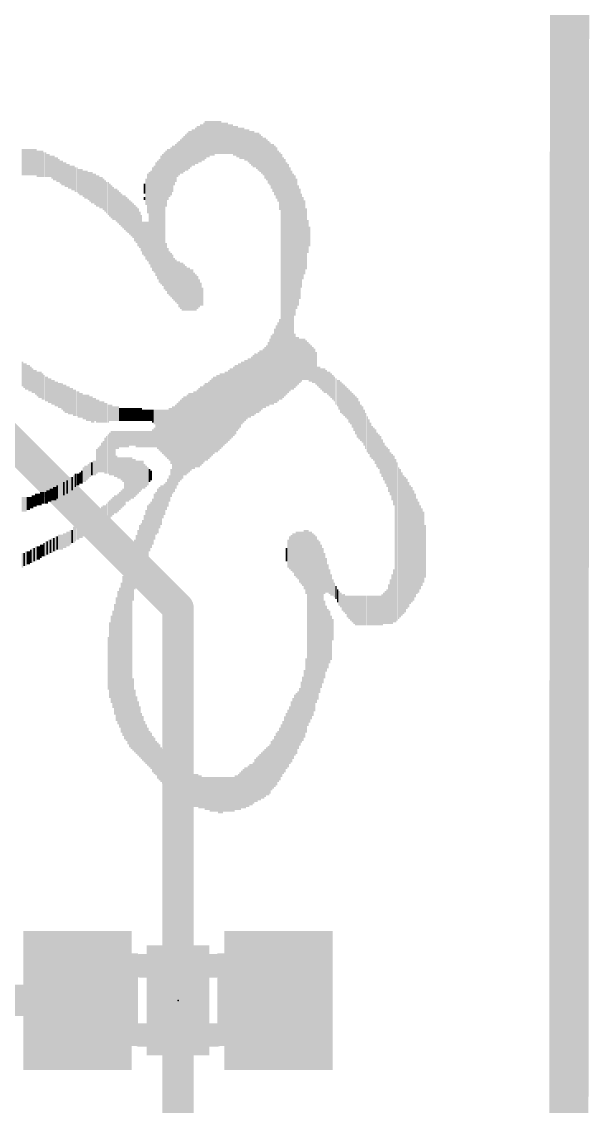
# Model space of a CAD drawing. Extents: x -3.8 to 20.4, y -11.4 to 31.9.
# Drawn here: x 16.77 to 20.45, y 13.28 to 20.31 of the extents above; entities that cross this region are included whole.
import ezdxf

# ---------------------------------------------------------------- set-up
doc = ezdxf.new("R2010")
doc.units = 0
for name, color, linetype in [('1', 12, 'CONTINUOUS'), ('16', 132, 'CONTINUOUS'), ('20', 53, 'CONTINUOUS'), ('21', 41, 'CONTINUOUS'), ('23', 53, 'CONTINUOUS'), ('51', 53, 'CONTINUOUS')]:
    doc.layers.add(name, color=color, linetype=linetype)

# ---------------------------------------------------------------- blocks, each defined once
blk = doc.blocks.new('RECT')
blk.add_solid([(-0.5, -0.5), (0.5, -0.5), (-0.5, 0.5), (0.5, 0.5)])

msp = doc.modelspace()

# ---------------------------------------------------------------- linework, layer by layer
at = {"layer": '1', "const_width": 0.2032}
for points in [[(20.32, 31.75), (20.32, 0)], [(17.13, 13.97), (16.51, 13.97)]]:
    msp.add_lwpolyline(points, dxfattribs=at)
at = {"layer": '1', "const_width": 0.1016}
msp.add_lwpolyline([(17.13, 13.9192, 1), (17.13, 14.0208)], format="xyb", dxfattribs=at)
at = {"layer": '16', "const_width": 0.2032}
for points in [[(20.32, 31.75), (20.32, 0)], [(17.78, 16.51), (16.51, 17.78)], [(17.78, 7.62), (17.78, 16.51)]]:
    msp.add_lwpolyline(points, dxfattribs=at)
at = {"layer": '16', "const_width": 0.1016}
for points in [[(17.8308, 16.51, 1), (17.7292, 16.51)], [(17.7441, 16.4741, 1), (17.8159, 16.5459)]]:
    msp.add_lwpolyline(points, format="xyb", dxfattribs=at)
at = {"layer": '20', "const_width": 0.254}
msp.add_lwpolyline([(20.3, 0), (20.32, 31.75)], dxfattribs=at)
at = {"layer": '23'}
msp.add_point((17.78, 13.97), dxfattribs=at)
at = {"layer": '51', "const_width": 0.1524}
for points in [[(17.535, 14.194), (18.025, 14.194)], [(18.025, 13.746), (17.535, 13.746)]]:
    msp.add_lwpolyline(points, dxfattribs=at)
at = {"layer": '51', "const_width": 0.0762}
for points in [[(17.535, 14.2321, 1), (17.535, 14.1559)], [(18.025, 14.1559, 1), (18.025, 14.2321)], [(17.535, 13.7841, 1), (17.535, 13.7079)], [(18.025, 13.7079, 1), (18.025, 13.7841)]]:
    msp.add_lwpolyline(points, format="xyb", dxfattribs=at)

# ---------------------------------------------------------------- block references
at = {"layer": '1', "xscale": 0.7, "yscale": 0.9, "rotation": 180}
for p in [(17.13, 13.97), (18.43, 13.97)]:
    msp.add_blockref('RECT', p, dxfattribs=at)
at = {"layer": '21'}
for p, xscale, yscale, rotation in [((17.9586, 19.54), 0.2454, 0.0106, 90), ((17.9693, 19.5453), 0.2346, 0.0106, 90), ((17.98, 19.5453), 0.2346, 0.0106, 90), ((17.9906, 19.5506), 0.224, 0.0106, 90), ((18.0013, 19.5506), 0.224, 0.0106, 90), ((18.012, 19.5506), 0.224, 0.0106, 90), ((18.0226, 19.556), 0.2134, 0.0106, 90), ((18.0333, 19.556), 0.2134, 0.0106, 90), ((18.044, 19.556), 0.2134, 0.0106, 90), ((18.0546, 19.556), 0.2134, 0.0106, 90), ((17.8519, 19.476), 0.2454, 0.0106, 90), ((17.8626, 19.4813), 0.2346, 0.0106, 90), ((17.8733, 19.4919), 0.2346, 0.0106, 90), ((17.8839, 19.4919), 0.2346, 0.0106, 90), ((17.8946, 19.5026), 0.2346, 0.0106, 90), ((17.9053, 19.508), 0.2454, 0.0106, 90), ((17.916, 19.5133), 0.2346, 0.0106, 90), ((17.9266, 19.5186), 0.2452, 0.0106, 90), ((17.9373, 19.5239), 0.2346, 0.0106, 90), ((17.948, 19.5293), 0.2454, 0.0106, 90), ((18.0653, 19.5506), 0.2026, 0.0106, 90), ((18.076, 19.5506), 0.2026, 0.0106, 90), ((18.0868, 19.5506), 0.2026, 0.0108, 90), ((18.0976, 19.5506), 0.2026, 0.0106, 90), ((18.1082, 19.5453), 0.192, 0.0106, 90), ((18.1189, 19.5453), 0.192, 0.0106, 90), ((18.1296, 19.5453), 0.192, 0.0106, 90), ((18.1402, 19.5346), 0.192, 0.0106, 90), ((18.1509, 19.5346), 0.192, 0.0106, 90), ((18.1616, 19.5293), 0.2026, 0.0106, 90), ((18.1722, 19.524), 0.192, 0.0106, 90), ((18.1829, 19.5186), 0.2026, 0.0106, 90), ((18.1936, 19.5186), 0.2026, 0.0106, 90), ((18.2042, 19.5186), 0.2026, 0.0106, 90), ((18.2149, 19.5079), 0.2026, 0.0106, 90), ((18.2256, 19.5079), 0.2026, 0.0106, 90), ((18.2362, 19.5026), 0.2132, 0.0106, 90), ((18.2469, 19.492), 0.2134, 0.0106, 90), ((18.2576, 19.4866), 0.224, 0.0106, 90), ((18.2682, 19.4813), 0.2346, 0.0106, 90), ((17.7773, 19.412), 0.224, 0.0106, 90), ((17.7879, 19.4226), 0.224, 0.0106, 90), ((17.7986, 19.4333), 0.224, 0.0106, 90), ((17.8093, 19.4386), 0.2346, 0.0106, 90), ((17.8199, 19.4493), 0.2346, 0.0106, 90), ((17.8306, 19.4599), 0.2346, 0.0106, 90), ((17.8413, 19.4653), 0.2454, 0.0106, 90), ((18.2789, 19.476), 0.224, 0.0106, 90), ((18.2896, 19.4706), 0.2346, 0.0106, 90), ((18.3003, 19.4653), 0.2454, 0.0106, 90), ((18.3109, 19.4546), 0.2452, 0.0106, 90), ((18.3216, 19.444), 0.2454, 0.0106, 90), ((18.3323, 19.4333), 0.2454, 0.0106, 90), ((18.3429, 19.4226), 0.2666, 0.0106, 90), ((18.3536, 19.4119), 0.2666, 0.0106, 90), ((18.3643, 19.3959), 0.2772, 0.0106, 90), ((18.3749, 19.3853), 0.2774, 0.0106, 90), ((16.774, 19.3959), 0.1706, 0.0106, 90), ((16.7846, 19.3959), 0.1706, 0.0106, 90), ((16.7953, 19.3959), 0.1706, 0.0106, 90), ((16.806, 19.3959), 0.1706, 0.0106, 90), ((16.8168, 19.3959), 0.1706, 0.0108, 90), ((16.8276, 19.3959), 0.1706, 0.0106, 90), ((16.8382, 19.3959), 0.1706, 0.0106, 90), ((16.8489, 19.3959), 0.1706, 0.0106, 90), ((16.8596, 19.3959), 0.1706, 0.0106, 90), ((16.8702, 19.3853), 0.1706, 0.0106, 90), ((16.8809, 19.3853), 0.1706, 0.0106, 90), ((16.8916, 19.3853), 0.1706, 0.0106, 90), ((16.9022, 19.3853), 0.1706, 0.0106, 90), ((16.9129, 19.38), 0.16, 0.0106, 90), ((16.9236, 19.38), 0.16, 0.0106, 90), ((17.6919, 19.0171), 0.8856, 0.0106, 90), ((17.7026, 19.2892), 0.3626, 0.0106, 90), ((17.7133, 19.3159), 0.3306, 0.0106, 90), ((17.7239, 19.3266), 0.3094, 0.0106, 90), ((17.7346, 19.3373), 0.3094, 0.0106, 90), ((17.7453, 19.3532), 0.2986, 0.0106, 90), ((17.7559, 19.3746), 0.256, 0.0106, 90), ((17.7666, 19.3906), 0.2454, 0.0106, 90), ((18.3856, 19.3693), 0.288, 0.0106, 90), ((18.3963, 19.3586), 0.3094, 0.0106, 90), ((18.4069, 19.3426), 0.32, 0.0106, 90), ((18.4176, 19.3266), 0.3306, 0.0106, 90), ((18.4283, 19.3052), 0.3306, 0.0106, 90), ((18.4389, 19.2731), 0.3736, 0.0106, 90), ((16.9342, 19.3746), 0.1492, 0.0106, 90), ((16.9449, 19.3746), 0.1492, 0.0106, 90), ((16.9556, 19.3693), 0.1386, 0.0106, 90), ((16.9662, 19.3639), 0.1492, 0.0106, 90), ((16.9769, 19.3586), 0.16, 0.0106, 90), ((16.9876, 19.3533), 0.1494, 0.0106, 90), ((16.9982, 19.3479), 0.16, 0.0106, 90), ((17.0089, 19.3426), 0.1494, 0.0106, 90), ((17.0196, 19.3319), 0.1492, 0.0106, 90), ((17.0303, 19.3266), 0.16, 0.0106, 90), ((17.0409, 19.3213), 0.1494, 0.0106, 90), ((17.0516, 19.3159), 0.16, 0.0106, 90), ((17.0623, 19.3106), 0.1494, 0.0106, 90), ((17.0729, 19.3053), 0.16, 0.0106, 90), ((17.6386, 19.0278), 0.7364, 0.0106, 90), ((17.6493, 19.0224), 0.7682, 0.0106, 90), ((17.6599, 19.0171), 0.8004, 0.0106, 90), ((17.6706, 19.0224), 0.8322, 0.0106, 90), ((17.6813, 19.0224), 0.8536, 0.0106, 90), ((18.4496, 18.6543), 1.59, 0.0106, 90), ((18.4603, 18.6489), 1.558, 0.0106, 90), ((18.4709, 18.6489), 1.5366, 0.0106, 90), ((18.4816, 18.6436), 1.5046, 0.0106, 90), ((18.4923, 18.6436), 1.4834, 0.0106, 90), ((17.0836, 19.2999), 0.1492, 0.0106, 90), ((17.0943, 19.2946), 0.16, 0.0106, 90), ((17.1049, 19.2946), 0.16, 0.0106, 90), ((17.1156, 19.2839), 0.16, 0.0106, 90), ((17.1263, 19.2839), 0.16, 0.0106, 90), ((17.1369, 19.2733), 0.16, 0.0106, 90), ((17.1476, 19.2679), 0.1706, 0.0106, 90), ((17.1583, 19.2679), 0.1706, 0.0106, 90), ((17.1689, 19.2572), 0.1706, 0.0106, 90), ((17.1796, 19.2519), 0.1812, 0.0106, 90), ((17.1903, 19.2519), 0.1812, 0.0106, 90), ((17.2009, 19.2413), 0.1814, 0.0106, 90), ((17.2116, 19.2359), 0.192, 0.0106, 90), ((17.2223, 19.2306), 0.2026, 0.0106, 90), ((17.2329, 19.2253), 0.192, 0.0106, 90), ((17.2436, 19.2199), 0.2026, 0.0106, 90), ((17.2543, 19.2092), 0.2026, 0.0106, 90), ((17.2649, 19.2092), 0.2026, 0.0106, 90), ((17.5852, 19.1931), 0.2562, 0.0106, 90), ((17.5959, 19.0331), 0.5976, 0.0106, 90), ((17.6066, 19.0278), 0.6296, 0.0106, 90), ((17.6172, 19.0278), 0.6724, 0.0106, 90), ((17.6279, 19.0278), 0.6936, 0.0106, 90), ((18.5029, 18.6383), 1.4514, 0.0106, 90), ((18.5136, 18.6329), 1.4192, 0.0106, 90), ((18.5243, 18.6223), 1.398, 0.0106, 90), ((18.5349, 18.8569), 0.9072, 0.0106, 90), ((17.2756, 19.1985), 0.203, 0.0106, 90), ((17.2863, 19.1985), 0.203, 0.0106, 90), ((17.297, 19.1878), 0.203, 0.0106, 90), ((17.3076, 19.1771), 0.2028, 0.0106, 90), ((17.3183, 19.1664), 0.2028, 0.0106, 90), ((17.329, 19.1611), 0.2136, 0.0106, 90), ((17.3396, 19.1505), 0.2136, 0.0106, 90), ((17.3503, 19.1398), 0.2136, 0.0106, 90), ((17.5639, 19.2253), 0.064, 0.0106, 90), ((17.5746, 19.2039), 0.1706, 0.0106, 90), ((18.5456, 18.8676), 0.8432, 0.0106, 90), ((18.5563, 18.8571), 0.779, 0.0106, 90), ((17.361, 19.1291), 0.2136, 0.0106, 90), ((17.3716, 19.1238), 0.203, 0.0106, 90), ((17.3823, 19.1185), 0.2136, 0.0106, 90), ((17.393, 19.1078), 0.2136, 0.0106, 90), ((17.4036, 19.0971), 0.2136, 0.0106, 90), ((17.4143, 19.0865), 0.2136, 0.0106, 90), ((17.425, 19.0758), 0.2136, 0.0106, 90), ((17.4356, 19.0704), 0.2242, 0.0106, 90), ((17.4463, 19.0598), 0.2242, 0.0106, 90), ((17.5639, 19.1612), 0.0212, 0.0106, 90), ((18.567, 18.8678), 0.715, 0.0106, 90), ((18.5776, 18.8891), 0.6084, 0.0106, 90), ((18.5883, 18.9051), 0.5336, 0.0106, 90), ((17.4571, 19.0491), 0.2242, 0.0108, 90), ((17.4679, 19.0384), 0.2242, 0.0106, 90), ((17.4786, 19.0278), 0.2242, 0.0106, 90), ((17.4892, 19.0171), 0.2242, 0.0106, 90), ((17.4999, 19.0011), 0.235, 0.0106, 90), ((17.5106, 18.9904), 0.2348, 0.0106, 90), ((18.599, 18.9104), 0.4802, 0.0106, 90), ((17.5212, 18.9743), 0.2454, 0.0106, 90), ((17.5319, 18.9583), 0.2346, 0.0106, 90), ((17.5426, 18.9369), 0.2346, 0.0106, 90), ((18.6096, 18.8996), 0.3946, 0.0106, 90), ((17.5532, 18.905), 0.2134, 0.0106, 90), ((17.5639, 18.8996), 0.224, 0.0106, 90), ((17.5746, 18.889), 0.2454, 0.0106, 90), ((17.5852, 18.8836), 0.256, 0.0106, 90), ((18.6203, 18.9156), 0.2132, 0.0106, 90), ((18.631, 18.9156), 0.128, 0.0106, 90), ((17.7026, 18.7183), 0.3094, 0.0106, 90), ((17.7133, 18.6916), 0.2986, 0.0106, 90), ((17.7239, 18.6756), 0.288, 0.0106, 90), ((17.7346, 18.6649), 0.288, 0.0106, 90), ((17.7453, 18.6543), 0.288, 0.0106, 90), ((17.7559, 18.6383), 0.2774, 0.0106, 90), ((17.7666, 18.6276), 0.2774, 0.0106, 90), ((17.7773, 18.6169), 0.2772, 0.0106, 90), ((17.7879, 18.6061), 0.2988, 0.0106, 90), ((17.7986, 18.5955), 0.299, 0.0106, 90), ((17.8093, 18.5901), 0.3096, 0.0106, 90), ((17.8199, 18.5848), 0.299, 0.0106, 90), ((17.8306, 18.5794), 0.2882, 0.0106, 90), ((17.8413, 18.5741), 0.2776, 0.0106, 90), ((17.8519, 18.5741), 0.2776, 0.0106, 90), ((17.8626, 18.5688), 0.267, 0.0106, 90), ((17.8733, 18.5688), 0.267, 0.0106, 90), ((17.8839, 18.5581), 0.2456, 0.0106, 90), ((17.8946, 18.5528), 0.235, 0.0106, 90), ((17.9053, 18.5528), 0.2136, 0.0106, 90), ((17.916, 18.5475), 0.1816, 0.0106, 90), ((17.9266, 18.5422), 0.1492, 0.0106, 90), ((17.9373, 18.5262), 0.1172, 0.0106, 90), ((18.4176, 18.0886), 0.5014, 0.0106, 90), ((18.4283, 18.1046), 0.512, 0.0106, 90), ((18.4389, 18.1206), 0.5226, 0.0106, 90), ((18.3856, 18.0511), 0.4482, 0.0106, 90), ((18.3963, 18.0565), 0.459, 0.0106, 90), ((18.4069, 18.0779), 0.48, 0.0106, 90), ((18.5349, 18.1099), 0.352, 0.0106, 90), ((18.5456, 18.1046), 0.32, 0.0106, 90), ((18.5563, 18.1099), 0.3092, 0.0106, 90), ((18.3323, 17.9978), 0.3842, 0.0106, 90), ((18.3429, 18.0031), 0.3948, 0.0106, 90), ((18.3536, 18.0138), 0.395, 0.0106, 90), ((18.3643, 18.0244), 0.4162, 0.0106, 90), ((18.3749, 18.0405), 0.427, 0.0106, 90), ((18.567, 18.1099), 0.288, 0.0106, 90), ((18.5776, 18.1153), 0.2774, 0.0106, 90), ((18.5883, 18.1206), 0.2666, 0.0106, 90), ((18.599, 18.1206), 0.2666, 0.0106, 90), ((18.6096, 18.1153), 0.256, 0.0106, 90), ((18.6203, 18.1099), 0.2452, 0.0106, 90), ((18.631, 18.0993), 0.2454, 0.0106, 90), ((18.6416, 18.0939), 0.2346, 0.0106, 90), ((18.6523, 18.0832), 0.2346, 0.0106, 90), ((18.663, 18.0779), 0.224, 0.0106, 90), ((18.2362, 17.9338), 0.3842, 0.0106, 90), ((18.2469, 17.9338), 0.3842, 0.0106, 90), ((18.2576, 17.9444), 0.3842, 0.0106, 90), ((18.2682, 17.9498), 0.395, 0.0106, 90), ((18.2789, 17.9605), 0.395, 0.0106, 90), ((18.2896, 17.9658), 0.3842, 0.0106, 90), ((18.3003, 17.9711), 0.3948, 0.0106, 90), ((18.3109, 17.9818), 0.395, 0.0106, 90), ((18.3216, 17.9871), 0.3842, 0.0106, 90), ((18.6736, 18.0619), 0.2132, 0.0106, 90), ((16.774, 18.0246), 0.16, 0.0106, 90), ((16.7846, 18.0139), 0.16, 0.0106, 90), ((16.7953, 18.0086), 0.1706, 0.0106, 90), ((16.806, 18.0033), 0.16, 0.0106, 90), ((16.8168, 17.9979), 0.1706, 0.0108, 90), ((16.8276, 17.9926), 0.16, 0.0106, 90), ((16.8382, 17.9819), 0.16, 0.0106, 90), ((16.8489, 17.9766), 0.1494, 0.0106, 90), ((16.8596, 17.9713), 0.16, 0.0106, 90), ((18.1082, 17.8218), 0.459, 0.0106, 90), ((18.1189, 17.8325), 0.459, 0.0106, 90), ((18.1296, 17.8378), 0.4484, 0.0106, 90), ((18.1402, 17.8484), 0.4482, 0.0106, 90), ((18.1509, 17.8591), 0.4482, 0.0106, 90), ((18.1616, 17.8698), 0.427, 0.0106, 90), ((18.1722, 17.8805), 0.427, 0.0106, 90), ((18.1829, 17.8858), 0.4162, 0.0106, 90), ((18.1936, 17.9018), 0.4056, 0.0106, 90), ((18.2042, 17.9071), 0.3948, 0.0106, 90), ((18.2149, 17.9178), 0.395, 0.0106, 90), ((18.2256, 17.9231), 0.3842, 0.0106, 90), ((18.6843, 18.0086), 0.128, 0.0106, 90), ((18.695, 18.0032), 0.1386, 0.0106, 90), ((18.7056, 17.9926), 0.1386, 0.0106, 90), ((18.7163, 17.9873), 0.1494, 0.0106, 90), ((18.7271, 17.9819), 0.16, 0.0108, 90), ((18.7379, 17.9766), 0.1494, 0.0106, 90), ((16.8702, 17.9606), 0.16, 0.0106, 90), ((16.8809, 17.9552), 0.1706, 0.0106, 90), ((16.8916, 17.9552), 0.1706, 0.0106, 90), ((16.9022, 17.9446), 0.1706, 0.0106, 90), ((16.9129, 17.9393), 0.16, 0.0106, 90), ((16.9236, 17.9286), 0.16, 0.0106, 90), ((16.9342, 17.9286), 0.16, 0.0106, 90), ((16.9449, 17.9179), 0.16, 0.0106, 90), ((16.9556, 17.9179), 0.16, 0.0106, 90), ((16.9662, 17.9071), 0.1602, 0.0106, 90), ((16.9769, 17.9071), 0.1602, 0.0106, 90), ((16.9876, 17.8964), 0.1602, 0.0106, 90), ((16.9982, 17.8964), 0.1602, 0.0106, 90), ((17.98, 17.7258), 0.5016, 0.0106, 90), ((17.9906, 17.7364), 0.5016, 0.0106, 90), ((18.0013, 17.7471), 0.5016, 0.0106, 90), ((18.012, 17.7578), 0.5016, 0.0106, 90), ((18.0226, 17.7631), 0.491, 0.0106, 90), ((18.0333, 17.7684), 0.5016, 0.0106, 90), ((18.044, 17.7738), 0.491, 0.0106, 90), ((18.0546, 17.7845), 0.491, 0.0106, 90), ((18.0653, 17.7898), 0.4804, 0.0106, 90), ((18.076, 17.7951), 0.4696, 0.0106, 90), ((18.0868, 17.8058), 0.4696, 0.0108, 90), ((18.0976, 17.8111), 0.459, 0.0106, 90), ((18.7486, 17.9659), 0.1492, 0.0106, 90), ((18.7592, 17.9606), 0.16, 0.0106, 90), ((18.7699, 17.9499), 0.16, 0.0106, 90), ((18.7806, 17.9393), 0.16, 0.0106, 90), ((18.7912, 17.9286), 0.16, 0.0106, 90), ((18.8019, 17.9124), 0.1708, 0.0106, 90), ((18.8126, 17.9018), 0.171, 0.0106, 90), ((18.8232, 17.8911), 0.1922, 0.0106, 90), ((18.8339, 17.8751), 0.2028, 0.0106, 90), ((17.0089, 17.8858), 0.1602, 0.0106, 90), ((17.0196, 17.8858), 0.1602, 0.0106, 90), ((17.0303, 17.8804), 0.1708, 0.0106, 90), ((17.0409, 17.8698), 0.171, 0.0106, 90), ((17.0516, 17.8645), 0.1816, 0.0106, 90), ((17.0623, 17.8591), 0.1708, 0.0106, 90), ((17.0729, 17.8538), 0.1816, 0.0106, 90), ((17.0836, 17.8484), 0.1708, 0.0106, 90), ((17.0943, 17.8484), 0.1708, 0.0106, 90), ((17.1049, 17.8378), 0.171, 0.0106, 90), ((17.1156, 17.8378), 0.171, 0.0106, 90), ((17.1263, 17.8324), 0.1602, 0.0106, 90), ((17.1369, 17.8271), 0.1708, 0.0106, 90), ((17.8839, 17.6618), 0.5016, 0.0106, 90), ((17.8946, 17.6671), 0.491, 0.0106, 90), ((17.9053, 17.6724), 0.5016, 0.0106, 90), ((17.916, 17.6777), 0.5122, 0.0106, 90), ((17.9266, 17.6884), 0.5122, 0.0106, 90), ((17.9373, 17.6938), 0.5016, 0.0106, 90), ((17.948, 17.7044), 0.5016, 0.0106, 90), ((17.9586, 17.7151), 0.5016, 0.0106, 90), ((17.9693, 17.7151), 0.5016, 0.0106, 90), ((18.8446, 17.8644), 0.2028, 0.0106, 90), ((18.8552, 17.8538), 0.203, 0.0106, 90), ((18.8659, 17.8431), 0.2028, 0.0106, 90), ((18.8766, 17.8324), 0.2028, 0.0106, 90), ((18.8872, 17.8165), 0.2136, 0.0106, 90), ((18.8979, 17.8058), 0.2136, 0.0106, 90), ((17.1476, 17.8218), 0.1602, 0.0106, 90), ((17.1583, 17.8218), 0.1602, 0.0106, 90), ((17.1689, 17.8111), 0.1602, 0.0106, 90), ((17.1796, 17.8111), 0.1602, 0.0106, 90), ((17.1903, 17.8058), 0.171, 0.0106, 90), ((17.2009, 17.8058), 0.171, 0.0106, 90), ((17.2116, 17.8004), 0.1602, 0.0106, 90), ((17.2223, 17.7951), 0.1708, 0.0106, 90), ((17.2329, 17.7898), 0.1602, 0.0106, 90), ((17.2436, 17.7951), 0.1496, 0.0106, 90), ((17.2543, 17.7845), 0.1496, 0.0106, 90), ((17.2649, 17.7845), 0.1496, 0.0106, 90), ((17.2756, 17.7791), 0.1388, 0.0106, 90), ((17.2863, 17.7791), 0.1388, 0.0106, 90), ((17.297, 17.7791), 0.1388, 0.0106, 90), ((17.3076, 17.7738), 0.1282, 0.0106, 90), ((17.3183, 17.7738), 0.1282, 0.0106, 90), ((17.7773, 17.5711), 0.5336, 0.0106, 90), ((17.7879, 17.5871), 0.523, 0.0106, 90), ((17.7986, 17.5978), 0.523, 0.0106, 90), ((17.8093, 17.6084), 0.523, 0.0106, 90), ((17.8199, 17.6244), 0.5122, 0.0106, 90), ((17.8306, 17.6244), 0.5122, 0.0106, 90), ((17.8413, 17.6351), 0.5122, 0.0106, 90), ((17.8519, 17.6457), 0.5122, 0.0106, 90), ((17.8626, 17.6511), 0.5016, 0.0106, 90), ((17.8733, 17.6564), 0.4908, 0.0106, 90), ((18.9086, 17.7898), 0.2242, 0.0106, 90), ((18.9193, 17.7738), 0.235, 0.0106, 90), ((18.9299, 17.7578), 0.2456, 0.0106, 90), ((18.9406, 17.7417), 0.2562, 0.0106, 90), ((18.9513, 17.7258), 0.2456, 0.0106, 90), ((17.329, 17.7683), 0.1172, 0.0106, 90), ((17.3396, 17.7736), 0.1066, 0.0106, 90), ((17.3503, 17.7736), 0.1066, 0.0106, 90), ((17.361, 17.7683), 0.096, 0.0106, 90), ((17.3716, 17.7683), 0.096, 0.0106, 90), ((17.3823, 17.7683), 0.096, 0.0106, 90), ((17.393, 17.7683), 0.096, 0.0106, 90), ((17.4036, 17.763), 0.0854, 0.0106, 90), ((17.4143, 17.763), 0.0854, 0.0106, 90), ((17.425, 17.763), 0.0854, 0.0106, 90), ((17.4356, 17.763), 0.0854, 0.0106, 90), ((17.4463, 17.763), 0.0854, 0.0106, 90), ((17.4571, 17.763), 0.0854, 0.0108, 90), ((17.4679, 17.763), 0.0854, 0.0106, 90), ((17.4786, 17.763), 0.0854, 0.0106, 90), ((17.4892, 17.763), 0.0854, 0.0106, 90), ((17.4999, 17.763), 0.0854, 0.0106, 90), ((17.5106, 17.763), 0.0854, 0.0106, 90), ((17.5212, 17.763), 0.0854, 0.0106, 90), ((17.5319, 17.763), 0.0854, 0.0106, 90), ((17.5426, 17.763), 0.0854, 0.0106, 90), ((17.5532, 17.7576), 0.0746, 0.0106, 90), ((17.5639, 17.7576), 0.0746, 0.0106, 90), ((17.5746, 17.7576), 0.0746, 0.0106, 90), ((17.5852, 17.7576), 0.0746, 0.0106, 90), ((17.5959, 17.7576), 0.0746, 0.0106, 90), ((17.6066, 17.7576), 0.0746, 0.0106, 90), ((17.6172, 17.7523), 0.0852, 0.0106, 90), ((17.6279, 17.747), 0.096, 0.0106, 90), ((17.6386, 17.6723), 0.2454, 0.0106, 90), ((17.6493, 17.667), 0.256, 0.0106, 90), ((17.6599, 17.6616), 0.2666, 0.0106, 90), ((17.6706, 17.6563), 0.2774, 0.0106, 90), ((17.6813, 17.651), 0.288, 0.0106, 90), ((17.6919, 17.6456), 0.2986, 0.0106, 90), ((17.7026, 17.6403), 0.3094, 0.0106, 90), ((17.7133, 17.635), 0.32, 0.0106, 90), ((17.7239, 17.635), 0.3414, 0.0106, 90), ((17.7346, 17.6243), 0.3626, 0.0106, 90), ((17.7453, 17.5336), 0.5654, 0.0106, 90), ((17.7559, 17.5389), 0.5546, 0.0106, 90), ((17.7666, 17.5549), 0.544, 0.0106, 90), ((18.9619, 17.7096), 0.2346, 0.0106, 90), ((18.9726, 17.6989), 0.2346, 0.0106, 90), ((18.9833, 17.6776), 0.2346, 0.0106, 90), ((18.9939, 17.6563), 0.2346, 0.0106, 90), ((19.0046, 17.6349), 0.2346, 0.0106, 90), ((19.0153, 17.619), 0.224, 0.0106, 90), ((19.0259, 17.5976), 0.224, 0.0106, 90), ((17.329, 17.507), 0.256, 0.0106, 90), ((17.3396, 17.507), 0.2774, 0.0106, 90), ((17.3503, 17.5123), 0.288, 0.0106, 90), ((17.361, 17.5123), 0.288, 0.0106, 90), ((17.3716, 17.5069), 0.2986, 0.0106, 90), ((17.3823, 17.5976), 0.1172, 0.0106, 90), ((17.393, 17.5976), 0.1172, 0.0106, 90), ((17.4036, 17.6029), 0.1066, 0.0106, 90), ((17.4143, 17.6029), 0.1066, 0.0106, 90), ((17.425, 17.6029), 0.1066, 0.0106, 90), ((17.4356, 17.6029), 0.1066, 0.0106, 90), ((17.4463, 17.6029), 0.1066, 0.0106, 90), ((17.4571, 17.6029), 0.1066, 0.0108, 90), ((17.4679, 17.6083), 0.096, 0.0106, 90), ((17.4786, 17.6083), 0.096, 0.0106, 90), ((17.4892, 17.6083), 0.096, 0.0106, 90), ((17.4999, 17.6083), 0.096, 0.0106, 90), ((17.5106, 17.6029), 0.1066, 0.0106, 90), ((17.5212, 17.6029), 0.1066, 0.0106, 90), ((17.5319, 17.6029), 0.1066, 0.0106, 90), ((17.5426, 17.6029), 0.1066, 0.0106, 90), ((17.5532, 17.6029), 0.1066, 0.0106, 90), ((17.5639, 17.6029), 0.1066, 0.0106, 90), ((17.5746, 17.6029), 0.1066, 0.0106, 90), ((17.5852, 17.6029), 0.1066, 0.0106, 90), ((17.5959, 17.6029), 0.1066, 0.0106, 90), ((17.6066, 17.6029), 0.1066, 0.0106, 90), ((17.6172, 17.6083), 0.1174, 0.0106, 90), ((17.6279, 17.6136), 0.128, 0.0106, 90), ((19.0366, 17.5816), 0.2132, 0.0106, 90), ((19.0473, 17.571), 0.2134, 0.0106, 90), ((19.0579, 17.555), 0.224, 0.0106, 90), ((19.0686, 17.5336), 0.224, 0.0106, 90), ((19.0793, 17.523), 0.224, 0.0106, 90), ((17.2756, 17.4749), 0.1706, 0.0106, 90), ((17.2863, 17.4856), 0.192, 0.0106, 90), ((17.297, 17.4909), 0.2026, 0.0106, 90), ((17.3076, 17.4963), 0.2346, 0.0106, 90), ((17.3183, 17.5016), 0.2452, 0.0106, 90), ((19.0899, 17.5016), 0.2452, 0.0106, 90), ((19.1006, 17.4803), 0.2454, 0.0106, 90), ((19.1113, 17.4589), 0.2452, 0.0106, 90), ((19.1219, 17.4376), 0.2454, 0.0106, 90), ((17.2543, 17.459), 0.16, 0.0106, 90), ((17.2649, 17.4696), 0.16, 0.0106, 90), ((17.3823, 17.4269), 0.1386, 0.0106, 90), ((17.393, 17.4162), 0.1386, 0.0106, 90), ((17.4036, 17.4162), 0.1386, 0.0106, 90), ((17.4143, 17.4109), 0.1492, 0.0106, 90), ((17.425, 17.4056), 0.16, 0.0106, 90), ((17.4356, 17.3308), 0.3096, 0.0106, 90), ((17.4463, 17.3416), 0.288, 0.0106, 90), ((17.4571, 17.3416), 0.288, 0.0108, 90), ((17.4679, 17.3469), 0.2772, 0.0106, 90), ((17.4786, 17.3522), 0.2666, 0.0106, 90), ((19.1326, 17.4216), 0.256, 0.0106, 90), ((19.1433, 17.4003), 0.2774, 0.0106, 90), ((19.1539, 17.3789), 0.2772, 0.0106, 90), ((19.1646, 17.3576), 0.2986, 0.0106, 90), ((19.1753, 17.3361), 0.3202, 0.0106, 90), ((17.1689, 17.3736), 0.096, 0.0106, 90), ((17.1796, 17.3789), 0.1066, 0.0106, 90), ((17.1903, 17.3843), 0.096, 0.0106, 90), ((17.2009, 17.3949), 0.096, 0.0106, 90), ((17.2116, 17.4056), 0.096, 0.0106, 90), ((17.2223, 17.4109), 0.0852, 0.0106, 90), ((17.2329, 17.4163), 0.096, 0.0106, 90), ((17.2436, 17.4163), 0.096, 0.0106, 90), ((17.4892, 17.3469), 0.256, 0.0106, 90), ((17.4999, 17.3523), 0.2454, 0.0106, 90), ((17.5106, 17.3523), 0.224, 0.0106, 90), ((17.5212, 17.3576), 0.2134, 0.0106, 90), ((17.5319, 17.3629), 0.2026, 0.0106, 90), ((17.5426, 17.3683), 0.192, 0.0106, 90), ((17.5532, 17.3736), 0.1814, 0.0106, 90), ((17.5639, 17.3629), 0.16, 0.0106, 90), ((17.5746, 17.3629), 0.1386, 0.0106, 90), ((17.5852, 17.3629), 0.1172, 0.0106, 90), ((19.186, 16.9466), 1.0566, 0.0106, 90), ((19.1966, 16.9413), 1.0246, 0.0106, 90), ((19.2073, 16.9306), 0.9818, 0.0106, 90), ((17.0729, 17.2989), 0.096, 0.0106, 90), ((17.0836, 17.3096), 0.096, 0.0106, 90), ((17.0943, 17.3149), 0.0852, 0.0106, 90), ((17.1049, 17.3203), 0.096, 0.0106, 90), ((17.1156, 17.3363), 0.0854, 0.0106, 90), ((17.1263, 17.3416), 0.0746, 0.0106, 90), ((17.1369, 17.3416), 0.0746, 0.0106, 90), ((17.1476, 17.3522), 0.0746, 0.0106, 90), ((17.1583, 17.3576), 0.0854, 0.0106, 90), ((17.5959, 17.3683), 0.0854, 0.0106, 90), ((17.6066, 17.3683), 0.064, 0.0106, 90), ((17.7133, 17.2561), 0.1816, 0.0106, 90), ((17.7239, 17.2829), 0.1706, 0.0106, 90), ((17.7346, 17.3203), 0.1814, 0.0106, 90), ((19.218, 16.9306), 0.9606, 0.0106, 90), ((19.2286, 16.9253), 0.9286, 0.0106, 90), ((19.2393, 16.92), 0.8966, 0.0106, 90), ((19.25, 16.9199), 0.8752, 0.0106, 90), ((19.2606, 16.9253), 0.8432, 0.0106, 90), ((16.9556, 17.2402), 0.0852, 0.0106, 90), ((16.9662, 17.2456), 0.0746, 0.0106, 90), ((16.9769, 17.2509), 0.0852, 0.0106, 90), ((16.9876, 17.2509), 0.0852, 0.0106, 90), ((16.9982, 17.2616), 0.0854, 0.0106, 90), ((17.0089, 17.2669), 0.096, 0.0106, 90), ((17.0196, 17.2669), 0.096, 0.0106, 90), ((17.0303, 17.2776), 0.096, 0.0106, 90), ((17.0409, 17.2829), 0.0852, 0.0106, 90), ((17.0516, 17.2883), 0.096, 0.0106, 90), ((17.0623, 17.2936), 0.0854, 0.0106, 90), ((17.425, 17.2241), 0.1176, 0.0106, 90), ((17.6493, 17.1387), 0.2882, 0.0106, 90), ((17.6599, 17.1601), 0.2668, 0.0106, 90), ((17.6706, 17.1761), 0.2562, 0.0106, 90), ((17.6813, 17.1975), 0.2136, 0.0106, 90), ((17.6919, 17.2134), 0.2028, 0.0106, 90), ((17.7026, 17.2348), 0.1816, 0.0106, 90), ((19.2713, 16.9199), 0.8112, 0.0106, 90), ((19.282, 16.92), 0.7686, 0.0106, 90), ((19.2926, 16.9199), 0.7472, 0.0106, 90), ((16.774, 17.1814), 0.0962, 0.0106, 90), ((16.7846, 17.1814), 0.0962, 0.0106, 90), ((16.7953, 17.1814), 0.0962, 0.0106, 90), ((16.806, 17.1868), 0.0856, 0.0106, 90), ((16.8168, 17.1868), 0.0856, 0.0108, 90), ((16.8276, 17.1921), 0.0748, 0.0106, 90), ((16.8382, 17.1975), 0.0856, 0.0106, 90), ((16.8489, 17.2028), 0.075, 0.0106, 90), ((16.8596, 17.2081), 0.0856, 0.0106, 90), ((16.8702, 17.2134), 0.0748, 0.0106, 90), ((16.8809, 17.2134), 0.0748, 0.0106, 90), ((16.8916, 17.2188), 0.0856, 0.0106, 90), ((16.9022, 17.2241), 0.0748, 0.0106, 90), ((16.9129, 17.2241), 0.0748, 0.0106, 90), ((16.9236, 17.2241), 0.0748, 0.0106, 90), ((16.9342, 17.2295), 0.0856, 0.0106, 90), ((16.9449, 17.2349), 0.0746, 0.0106, 90), ((17.3396, 17.1495), 0.1176, 0.0106, 90), ((17.3503, 17.1601), 0.1176, 0.0106, 90), ((17.361, 17.1708), 0.1176, 0.0106, 90), ((17.3716, 17.1815), 0.1176, 0.0106, 90), ((17.3823, 17.1815), 0.1176, 0.0106, 90), ((17.393, 17.1921), 0.1176, 0.0106, 90), ((17.4036, 17.2028), 0.1176, 0.0106, 90), ((17.4143, 17.2135), 0.1176, 0.0106, 90), ((17.6172, 17.0694), 0.2988, 0.0106, 90), ((17.6279, 17.1014), 0.2988, 0.0106, 90), ((17.6386, 17.1228), 0.2776, 0.0106, 90), ((19.3033, 16.9146), 0.7152, 0.0106, 90), ((19.314, 16.9147), 0.6722, 0.0106, 90), ((19.3246, 16.9094), 0.619, 0.0106, 90), ((17.2543, 17.08), 0.128, 0.0106, 90), ((17.2649, 17.0907), 0.128, 0.0106, 90), ((17.2756, 17.096), 0.1174, 0.0106, 90), ((17.2863, 17.1013), 0.128, 0.0106, 90), ((17.297, 17.112), 0.128, 0.0106, 90), ((17.3076, 17.1173), 0.1172, 0.0106, 90), ((17.3183, 17.128), 0.1174, 0.0106, 90), ((17.329, 17.1388), 0.1176, 0.0106, 90), ((17.5746, 16.984), 0.32, 0.0106, 90), ((17.5852, 17.0106), 0.3306, 0.0106, 90), ((17.5959, 17.032), 0.3094, 0.0106, 90), ((17.6066, 17.0481), 0.299, 0.0106, 90), ((19.3353, 16.9041), 0.587, 0.0106, 90), ((19.346, 16.9039), 0.544, 0.0106, 90), ((19.3568, 16.904), 0.5014, 0.0108, 90), ((17.1583, 17.0159), 0.1066, 0.0106, 90), ((17.1689, 17.0266), 0.1066, 0.0106, 90), ((17.1796, 17.032), 0.1174, 0.0106, 90), ((17.1903, 17.0373), 0.1066, 0.0106, 90), ((17.2009, 17.0426), 0.1172, 0.0106, 90), ((17.2116, 17.0426), 0.1172, 0.0106, 90), ((17.2223, 17.0533), 0.1174, 0.0106, 90), ((17.2329, 17.064), 0.1174, 0.0106, 90), ((17.2436, 17.0693), 0.128, 0.0106, 90), ((17.5532, 16.936), 0.288, 0.0106, 90), ((17.5639, 16.9573), 0.3094, 0.0106, 90), ((19.3676, 16.9039), 0.4586, 0.0106, 90), ((17.0409, 16.9466), 0.096, 0.0106, 90), ((17.0516, 16.9466), 0.096, 0.0106, 90), ((17.0623, 16.9573), 0.096, 0.0106, 90), ((17.0729, 16.9573), 0.096, 0.0106, 90), ((17.0836, 16.968), 0.096, 0.0106, 90), ((17.0943, 16.9733), 0.0854, 0.0106, 90), ((17.1049, 16.9839), 0.1066, 0.0106, 90), ((17.1156, 16.9946), 0.1066, 0.0106, 90), ((17.1263, 17), 0.096, 0.0106, 90), ((17.1369, 17.0053), 0.1066, 0.0106, 90), ((17.1476, 17.0106), 0.096, 0.0106, 90), ((17.5212, 16.8666), 0.2986, 0.0106, 90), ((17.5319, 16.8933), 0.3094, 0.0106, 90), ((17.5426, 16.9146), 0.288, 0.0106, 90), ((18.5243, 16.8666), 0.256, 0.0106, 90), ((18.5349, 16.8559), 0.2772, 0.0106, 90), ((18.5456, 16.8559), 0.2986, 0.0106, 90), ((18.5563, 16.8506), 0.3094, 0.0106, 90), ((18.567, 16.8399), 0.3306, 0.0106, 90), ((18.5776, 16.8346), 0.3414, 0.0106, 90), ((18.5883, 16.8293), 0.352, 0.0106, 90), ((18.599, 16.8239), 0.384, 0.0106, 90), ((18.6096, 16.8079), 0.416, 0.0106, 90), ((18.6203, 16.381), 1.27, 0.0106, 90), ((18.631, 16.3863), 1.238, 0.0106, 90), ((18.6416, 16.397), 1.2166, 0.0106, 90), ((18.6523, 16.4023), 1.1846, 0.0106, 90), ((19.3782, 16.8773), 0.3414, 0.0106, 90), ((16.9129, 16.8879), 0.0852, 0.0106, 90), ((16.9236, 16.8933), 0.096, 0.0106, 90), ((16.9342, 16.8986), 0.0852, 0.0106, 90), ((16.9449, 16.904), 0.096, 0.0106, 90), ((16.9556, 16.9093), 0.0854, 0.0106, 90), ((16.9662, 16.9146), 0.096, 0.0106, 90), ((16.9769, 16.9199), 0.0852, 0.0106, 90), ((16.9876, 16.9253), 0.096, 0.0106, 90), ((16.9982, 16.9306), 0.0852, 0.0106, 90), ((17.0089, 16.936), 0.096, 0.0106, 90), ((17.0196, 16.936), 0.096, 0.0106, 90), ((17.0303, 16.936), 0.096, 0.0106, 90), ((17.4892, 16.7438), 0.3736, 0.0106, 90), ((17.4999, 16.7919), 0.32, 0.0106, 90), ((17.5106, 16.8239), 0.32, 0.0106, 90), ((18.4923, 16.8613), 0.1814, 0.0106, 90), ((18.5029, 16.8666), 0.2132, 0.0106, 90), ((18.5136, 16.8666), 0.2346, 0.0106, 90), ((18.663, 16.413), 1.142, 0.0106, 90), ((18.6736, 16.4343), 1.078, 0.0106, 90), ((18.6843, 16.4343), 1.0352, 0.0106, 90), ((18.695, 16.4504), 0.9816, 0.0106, 90), ((16.774, 16.8186), 0.096, 0.0106, 90), ((16.7846, 16.8239), 0.0852, 0.0106, 90), ((16.7953, 16.8293), 0.096, 0.0106, 90), ((16.806, 16.8346), 0.0852, 0.0106, 90), ((16.8168, 16.8346), 0.0852, 0.0108, 90), ((16.8276, 16.8453), 0.0854, 0.0106, 90), ((16.8382, 16.8506), 0.096, 0.0106, 90), ((16.8489, 16.8559), 0.0852, 0.0106, 90), ((16.8596, 16.8613), 0.096, 0.0106, 90), ((16.8702, 16.8666), 0.0852, 0.0106, 90), ((16.8809, 16.8666), 0.0852, 0.0106, 90), ((16.8916, 16.8773), 0.0854, 0.0106, 90), ((16.9022, 16.8826), 0.0746, 0.0106, 90), ((17.4786, 16.2423), 1.2914, 0.0106, 90), ((18.4816, 16.8559), 0.0852, 0.0106, 90), ((18.7056, 16.4558), 0.9284, 0.0106, 90), ((18.7163, 16.4611), 0.875, 0.0106, 90), ((18.7271, 16.7332), 0.2666, 0.0108, 90), ((17.4463, 16.2263), 1.1526, 0.0106, 90), ((17.4571, 16.2263), 1.1954, 0.0108, 90), ((17.4679, 16.2263), 1.238, 0.0106, 90), ((18.7379, 16.7226), 0.224, 0.0106, 90), ((18.7486, 16.7013), 0.1814, 0.0106, 90), ((17.425, 16.1996), 1.0352, 0.0106, 90), ((17.4356, 16.2156), 1.11, 0.0106, 90), ((18.7592, 16.6799), 0.16, 0.0106, 90), ((18.7699, 16.6586), 0.1386, 0.0106, 90), ((19.1646, 16.5678), 0.3202, 0.0106, 90), ((19.1753, 16.5891), 0.3416, 0.0106, 90), ((17.4036, 16.1889), 0.9072, 0.0106, 90), ((17.4143, 16.1889), 0.9712, 0.0106, 90), ((18.7806, 16.6426), 0.1066, 0.0106, 90), ((18.7912, 16.6266), 0.096, 0.0106, 90), ((18.8019, 16.6106), 0.0854, 0.0106, 90), ((19.1433, 16.5358), 0.2562, 0.0106, 90), ((19.1539, 16.5518), 0.2882, 0.0106, 90), ((17.3823, 16.1783), 0.8006, 0.0106, 90), ((17.393, 16.189), 0.8646, 0.0106, 90), ((18.8126, 16.5891), 0.0856, 0.0106, 90), ((18.8232, 16.5731), 0.0962, 0.0106, 90), ((18.8339, 16.5624), 0.0962, 0.0106, 90), ((18.8446, 16.5464), 0.1068, 0.0106, 90), ((18.8552, 16.5411), 0.1176, 0.0106, 90), ((18.8659, 16.5305), 0.1176, 0.0106, 90), ((18.8766, 16.5198), 0.139, 0.0106, 90), ((18.8872, 16.5145), 0.1496, 0.0106, 90), ((18.8979, 16.5091), 0.1602, 0.0106, 90), ((18.9086, 16.5038), 0.171, 0.0106, 90), ((18.9193, 16.4985), 0.1816, 0.0106, 90), ((18.9299, 16.4931), 0.1922, 0.0106, 90), ((18.9406, 16.4931), 0.1922, 0.0106, 90), ((18.9513, 16.4931), 0.1922, 0.0106, 90), ((18.9619, 16.4931), 0.1922, 0.0106, 90), ((18.9726, 16.4931), 0.1922, 0.0106, 90), ((18.9833, 16.4931), 0.1922, 0.0106, 90), ((18.9939, 16.4931), 0.1922, 0.0106, 90), ((19.0046, 16.4931), 0.1922, 0.0106, 90), ((19.0153, 16.4931), 0.1922, 0.0106, 90), ((19.0259, 16.4931), 0.1922, 0.0106, 90), ((19.0366, 16.4931), 0.1922, 0.0106, 90), ((19.0473, 16.4931), 0.1922, 0.0106, 90), ((19.0579, 16.4931), 0.1922, 0.0106, 90), ((19.0686, 16.4931), 0.1922, 0.0106, 90), ((19.0793, 16.4931), 0.1922, 0.0106, 90), ((19.0899, 16.4931), 0.1922, 0.0106, 90), ((19.1006, 16.4984), 0.2028, 0.0106, 90), ((19.1113, 16.5091), 0.2028, 0.0106, 90), ((19.1219, 16.5145), 0.2136, 0.0106, 90), ((19.1326, 16.5198), 0.2242, 0.0106, 90), ((17.3716, 16.1782), 0.715, 0.0106, 90), ((18.7271, 16.3063), 0.5014, 0.0108, 90), ((18.7379, 16.3116), 0.4266, 0.0106, 90), ((18.7486, 16.3116), 0.384, 0.0106, 90), ((17.3503, 16.1781), 0.5656, 0.0106, 90), ((17.361, 16.1781), 0.6296, 0.0106, 90), ((18.7592, 16.3223), 0.3414, 0.0106, 90), ((18.7699, 16.317), 0.288, 0.0106, 90), ((18.7806, 16.3703), 0.1386, 0.0106, 90), ((17.3396, 16.1729), 0.4906, 0.0106, 90), ((17.329, 16.1516), 0.3414, 0.0106, 90), ((18.6096, 15.9434), 0.4802, 0.0106, 90), ((18.599, 15.8901), 0.4376, 0.0106, 90), ((17.4892, 15.8208), 0.4696, 0.0106, 90), ((18.5776, 15.8368), 0.395, 0.0106, 90), ((18.5883, 15.8581), 0.4162, 0.0106, 90), ((17.4999, 15.7781), 0.4056, 0.0106, 90), ((18.5349, 15.7514), 0.3948, 0.0106, 90), ((18.5456, 15.7621), 0.395, 0.0106, 90), ((18.5563, 15.7834), 0.3736, 0.0106, 90), ((18.567, 15.8048), 0.3736, 0.0106, 90), ((17.5106, 15.7514), 0.3736, 0.0106, 90), ((17.5212, 15.73), 0.352, 0.0106, 90), ((17.5319, 15.7086), 0.3306, 0.0106, 90), ((18.5029, 15.6873), 0.3734, 0.0106, 90), ((18.5136, 15.7086), 0.3946, 0.0106, 90), ((18.5243, 15.7301), 0.395, 0.0106, 90), ((17.5426, 15.6819), 0.2986, 0.0106, 90), ((17.5532, 15.666), 0.288, 0.0106, 90), ((18.4709, 15.6286), 0.3626, 0.0106, 90), ((18.4816, 15.6499), 0.3626, 0.0106, 90), ((18.4923, 15.666), 0.3734, 0.0106, 90), ((17.5639, 15.6446), 0.2666, 0.0106, 90), ((17.5746, 15.6286), 0.256, 0.0106, 90), ((17.5852, 15.6126), 0.2452, 0.0106, 90), ((18.4389, 15.5646), 0.3414, 0.0106, 90), ((18.4496, 15.586), 0.3414, 0.0106, 90), ((18.4603, 15.6073), 0.3414, 0.0106, 90), ((17.5959, 15.5966), 0.2346, 0.0106, 90), ((17.6066, 15.5859), 0.2346, 0.0106, 90), ((17.6172, 15.5646), 0.2346, 0.0106, 90), ((17.6279, 15.5539), 0.2346, 0.0106, 90), ((18.3963, 15.5006), 0.32, 0.0106, 90), ((18.4069, 15.5166), 0.3306, 0.0106, 90), ((18.4176, 15.5326), 0.3414, 0.0106, 90), ((18.4283, 15.5486), 0.3306, 0.0106, 90), ((17.6386, 15.5379), 0.224, 0.0106, 90), ((17.6493, 15.5219), 0.2346, 0.0106, 90), ((17.6599, 15.5112), 0.2346, 0.0106, 90), ((17.6706, 15.4953), 0.224, 0.0106, 90), ((17.6813, 15.4846), 0.224, 0.0106, 90), ((18.3429, 15.4418), 0.3096, 0.0106, 90), ((18.3536, 15.4526), 0.3094, 0.0106, 90), ((18.3643, 15.4579), 0.32, 0.0106, 90), ((18.3749, 15.4686), 0.32, 0.0106, 90), ((18.3856, 15.4899), 0.32, 0.0106, 90), ((17.6919, 15.4739), 0.224, 0.0106, 90), ((17.7026, 15.4633), 0.224, 0.0106, 90), ((17.7133, 15.4526), 0.224, 0.0106, 90), ((17.7239, 15.4419), 0.224, 0.0106, 90), ((17.7346, 15.4366), 0.2346, 0.0106, 90), ((17.7453, 15.4259), 0.2346, 0.0106, 90), ((17.7559, 15.4152), 0.2346, 0.0106, 90), ((17.7666, 15.4045), 0.235, 0.0106, 90), ((18.2789, 15.3938), 0.2776, 0.0106, 90), ((18.2896, 15.3991), 0.2882, 0.0106, 90), ((18.3003, 15.4098), 0.2882, 0.0106, 90), ((18.3109, 15.4151), 0.2988, 0.0106, 90), ((18.3216, 15.4258), 0.299, 0.0106, 90), ((18.3323, 15.4311), 0.3096, 0.0106, 90), ((17.7773, 15.3991), 0.2242, 0.0106, 90), ((17.7879, 15.3884), 0.2242, 0.0106, 90), ((17.7986, 15.3778), 0.2242, 0.0106, 90), ((17.8093, 15.3725), 0.2136, 0.0106, 90), ((17.8199, 15.3618), 0.2136, 0.0106, 90), ((17.8306, 15.3618), 0.2136, 0.0106, 90), ((17.8413, 15.3511), 0.2136, 0.0106, 90), ((17.8519, 15.3511), 0.2136, 0.0106, 90), ((18.1936, 15.3351), 0.2456, 0.0106, 90), ((18.2042, 15.3404), 0.2562, 0.0106, 90), ((18.2149, 15.3458), 0.267, 0.0106, 90), ((18.2256, 15.3511), 0.2562, 0.0106, 90), ((18.2362, 15.3565), 0.267, 0.0106, 90), ((18.2469, 15.3671), 0.2668, 0.0106, 90), ((18.2576, 15.3671), 0.2668, 0.0106, 90), ((18.2682, 15.3778), 0.267, 0.0106, 90), ((17.8626, 15.3405), 0.2136, 0.0106, 90), ((17.8733, 15.3405), 0.2136, 0.0106, 90), ((17.8839, 15.3298), 0.2136, 0.0106, 90), ((17.8946, 15.3298), 0.2136, 0.0106, 90), ((17.9053, 15.3298), 0.2136, 0.0106, 90), ((17.916, 15.3191), 0.2136, 0.0106, 90), ((17.9266, 15.3191), 0.2136, 0.0106, 90), ((17.9373, 15.3138), 0.203, 0.0106, 90), ((17.948, 15.3138), 0.203, 0.0106, 90), ((17.9586, 15.3085), 0.2136, 0.0106, 90), ((17.9693, 15.3085), 0.2136, 0.0106, 90), ((17.98, 15.3085), 0.2136, 0.0106, 90), ((17.9906, 15.3031), 0.2242, 0.0106, 90), ((18.0013, 15.3031), 0.2242, 0.0106, 90), ((18.012, 15.3031), 0.2242, 0.0106, 90), ((18.0226, 15.3031), 0.2242, 0.0106, 90), ((18.0333, 15.3031), 0.2242, 0.0106, 90), ((18.044, 15.2978), 0.235, 0.0106, 90), ((18.0546, 15.2978), 0.235, 0.0106, 90), ((18.0653, 15.2978), 0.235, 0.0106, 90), ((18.076, 15.3031), 0.2242, 0.0106, 90), ((18.0868, 15.3031), 0.2242, 0.0108, 90), ((18.0976, 15.3031), 0.2242, 0.0106, 90), ((18.1082, 15.3031), 0.2242, 0.0106, 90), ((18.1189, 15.3031), 0.2242, 0.0106, 90), ((18.1296, 15.3031), 0.2242, 0.0106, 90), ((18.1402, 15.3031), 0.2242, 0.0106, 90), ((18.1509, 15.3138), 0.2242, 0.0106, 90), ((18.1616, 15.3138), 0.2242, 0.0106, 90), ((18.1722, 15.3191), 0.2348, 0.0106, 90), ((18.1829, 15.3245), 0.2456, 0.0106, 90), ((17.78, 13.97), 0.4064, 0.7112, 180)]:
    msp.add_blockref('RECT', p, dxfattribs=dict(at, xscale=xscale, yscale=yscale, rotation=rotation))
at = {"layer": '51', "xscale": 0.3, "yscale": 0.5999, "rotation": 180}
for p in [(17.3712, 13.9748), (18.184, 13.9748)]:
    msp.add_blockref('RECT', p, dxfattribs=at)

doc.saveas('drawing.dxf')
